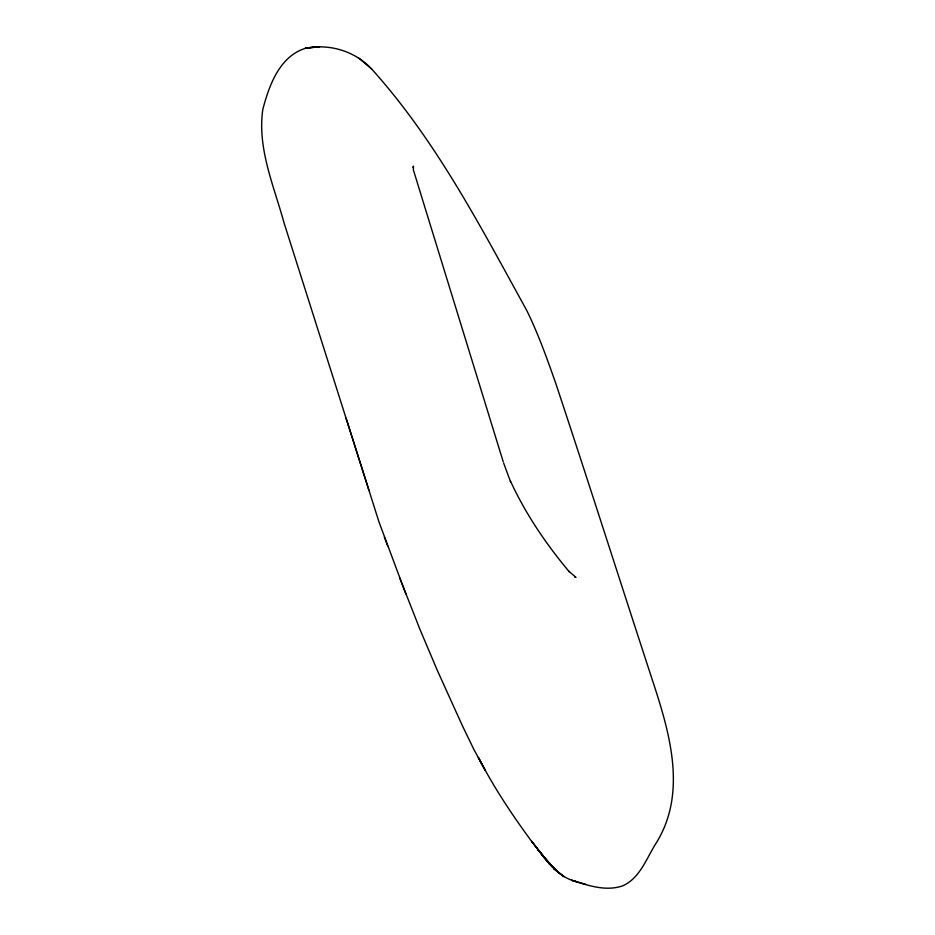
<?xml version="1.0" encoding="UTF-8"?>
<svg xmlns="http://www.w3.org/2000/svg" width="935" height="935" viewBox="0 0 935 935"><rect width="100%" height="100%" fill="white"/><g stroke="black" fill="none" stroke-linecap="round" stroke-linejoin="round"><path stroke-width="1.4" d="M412.896 167.318L413.504 166.173L413.352 169.258M574.569 576.977L576.007 577.362L568.702 571.18L569.146 571.659C546.075 544.018 525.528 513.853 510.463 481.069M576.299 881.623C555.554 876.609 544.053 856.951 531.664 841.406C511.971 814.736 493.575 786.966 478.369 757.479L485.288 770.37L473.905 749.496L462.474 725.922L437.381 670.524L420.014 629.559L399.771 578.04M585.801 884.393L571.717 880.279C587.963 885.457 606.125 891.803 623.026 885.702C640.405 877.743 646.775 857.535 656.487 842.564C686.676 793.558 670.372 735.19 653.869 684.619C621.004 584.211 589.015 483.512 555.729 383.245C547.045 358.608 538.279 333.924 526.744 310.443C480.672 226.843 436.107 140.636 371.838 69.213C355.242 51.109 329.167 43.326 305.277 48.351C279.46 56.486 269.058 85.564 262.805 109.442C257.137 148.361 274.025 186.194 284.123 223.126L368.858 490.045M371.838 69.213L359.005 58.239M510.592 481.887L503.649 463.082M346.125 418.284L378.967 521.894L405.825 593.854M384.355 537.006L387.744 546.169M503.217 461.773L413.352 169.854M308.889 47.708L305.277 48.351L319.536 46.75L308.889 47.708M563.945 876.609L553.637 868.475L563.945 876.609M559.329 873.325L548.997 863.367L559.329 873.325M554.326 868.592L543.644 856.939L554.326 868.592M548.88 862.736L537.812 849.518L548.88 862.736M543.142 855.981L531.664 841.406L543.142 855.981"/></g></svg>
